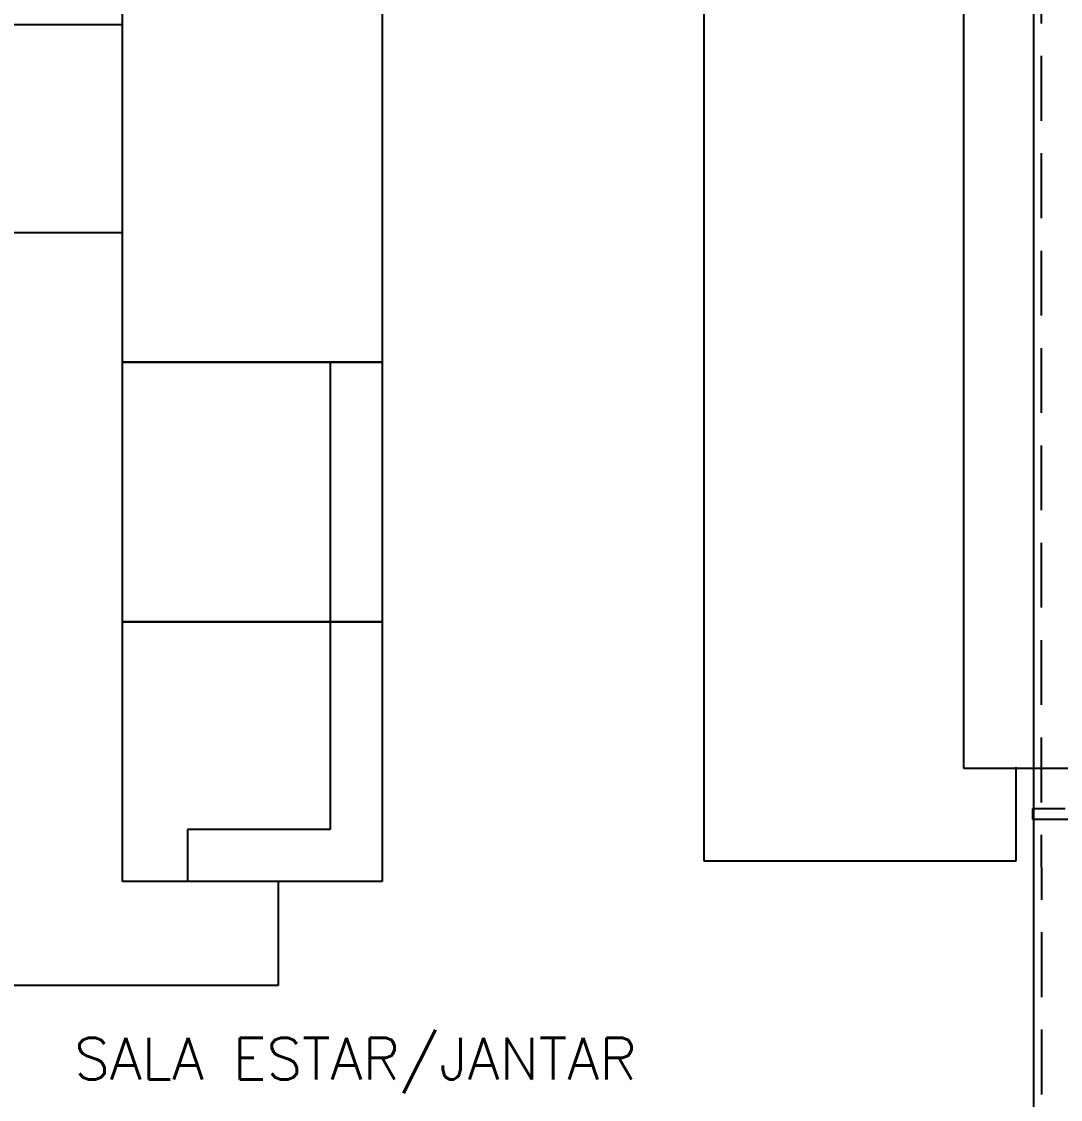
# Model space of a CAD drawing. Header units: millimetres. Extents: x 188.6 to 263.2, y 40.1 to 120.1.
# Drawn here: x 247.455 to 251.456, y 53.697 to 57.849 of the extents above; entities that cross this region are included whole.
import ezdxf

# ---------------------------------------------------------------- set-up
doc = ezdxf.new("R2010")
doc.units = ezdxf.units.MM
doc.linetypes.add('_XREF TL$0$HIDDEN', pattern=[0.375, 0.25, -0.125])
doc.layers.add('ARQ', color=8, linetype='Continuous')
doc.layers.add('ARQ-BASE', color=8, linetype='Continuous')
doc.styles.add('60-75', font='romans.shx', dxfattribs={"height": 0.12})

# ---------------------------------------------------------------- blocks, each defined once
blk = doc.blocks.new('arq-3pav')
at = {"layer": 'ARQ'}
for p, q in [((45.0753, 14.358), (45.0753, 17.858)), ((42.8353, 16.78), (42.8353, 17.78)), ((42.8353, 16.28), (42.8353, 17.78)), ((43.8353, 17.78), (43.8353, 16.28)), ((46.0753, 14.7149), (46.0753, 17.7149)), ((42.8353, 17.58), (41.8353, 17.58)), ((41.8353, 16.78), (42.8353, 16.78)), ((42.8353, 16.28), (43.8353, 16.28)), ((42.8353, 15.28), (42.8353, 16.28)), ((43.8353, 16.28), (42.8353, 16.28)), ((43.6353, 16.28), (43.6353, 15.28)), ((43.8353, 16.28), (43.8353, 15.28)), ((42.8353, 15.28), (43.8353, 15.28)), ((42.8353, 14.28), (42.8353, 15.28)), ((43.8353, 15.28), (42.8353, 15.28)), ((43.6353, 15.28), (43.6353, 14.48)), ((43.8353, 15.28), (43.8353, 14.28)), ((46.5753, 14.7149), (46.0753, 14.7149)), ((46.2753, 14.72), (46.2753, 14.358)), ((43.6353, 14.48), (43.0853, 14.48)), ((43.0853, 14.48), (43.0853, 14.28)), ((46.2753, 14.358), (45.0753, 14.358)), ((43.8353, 14.28), (42.8353, 14.28)), ((43.4353, 14.28), (43.4353, 13.88)), ((43.4353, 13.88), (40.4353, 13.88))]:
    blk.add_line(p, q, dxfattribs=at)
at = {"layer": 'ARQ', "linetype": '_XREF TL$0$HIDDEN'}
for points in [[(43.8353, 11.96), (46.376, 11.96), (46.3746, 17.7), (39.9153, 17.7002)], [(46.3403, 14.56), (46.3403, 14.52), (47.2003, 14.52), (47.2003, 14.54), (47.2153, 14.54), (47.2153, 14.56), (46.3403, 14.56)]]:
    blk.add_lwpolyline(points, dxfattribs=at)
at = {"layer": 'ARQ'}
blk.add_lwpolyline([(39.7953, 9.7699), (43.8353, 9.7699), (43.8353, 11.9899), (46.3453, 11.99), (46.3453, 17.6661), (39.7953, 17.6659), (39.7953, 17), (39.9953, 17), (39.9953, 16.08), (39.7953, 16.08)], close=True, dxfattribs=at)

msp = doc.modelspace()

# ---------------------------------------------------------------- block references
msp.add_blockref('arq-3pav', (205.0084, 40.2568))

# ---------------------------------------------------------------- next in the draw order: texts
at = {"layer": 'ARQ-BASE', "color": 8, "style": '60-75'}
msp.add_text('SALA ESTAR/JANTAR', height=0.16, dxfattribs=at).set_placement((247.6573, 53.7744))

doc.saveas('drawing.dxf')
